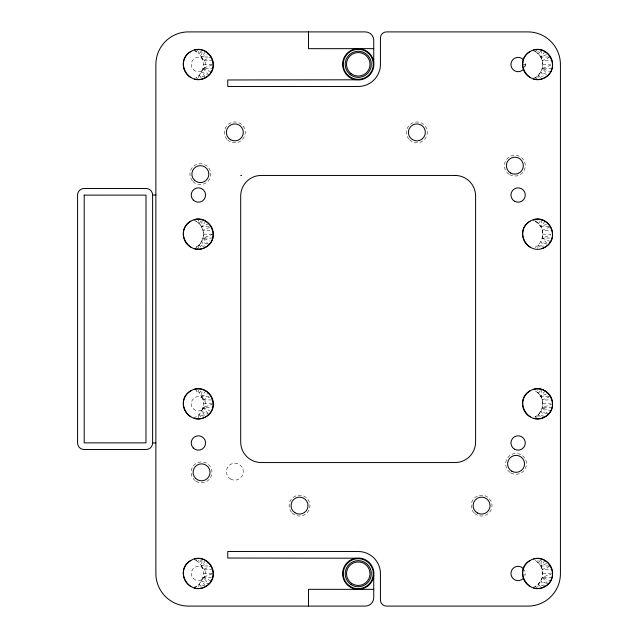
<?xml version="1.0" encoding="UTF-8"?>
<svg xmlns="http://www.w3.org/2000/svg" width="638" height="638" viewBox="0 0 638 638"><rect width="100%" height="100%" fill="white"/><g stroke="black" fill="none" stroke-linecap="round" stroke-linejoin="round"><path stroke-width="0.48" stroke-dasharray="3.19 2.39" d="M197.716 79.032L196.002 77.525C203.036 73.537 205.484 63.967 201.496 57.021L202.174 50.027M193.394 417.906C202.15 415.258 206.066 404.069 201.496 396.318L202.007 391.078M194.407 587.973C201.855 583.579 206.186 573.913 201.496 565.97L202.174 558.976M541.471 50.027L540.801 57.021C545.57 64.972 541.088 74.622 533.703 79.024M541.471 219.679L540.801 226.673C544.86 233.604 542.284 243.198 535.306 247.169L536.446 248.174M541.471 389.332L540.801 396.318C545.434 404.053 541.399 415.274 532.69 417.906M541.303 560.73L540.801 565.97C545.434 573.706 541.399 584.918 532.69 587.55M193.394 220.094C205.261 223.491 206.887 241.467 196.002 247.169L198.29 249.179M198.617 77.772L199.112 75.14L204.958 77.222M198.45 248.302L199.112 244.785L204.12 246.579M198.45 417.954L199.112 414.437L204.12 416.223M198.617 586.721L199.112 584.089L204.12 585.875M537.914 77.772L538.408 75.14L542.587 76.624M537.754 248.302L538.408 244.785L543.424 246.579M537.914 417.077L538.408 414.437L545.091 416.821M537.914 586.721L538.408 584.089L545.091 586.474M205.181 76.735L201.496 72.03L202.996 68.41L212.438 64.845M204.567 415.25L201.496 411.327L202.996 407.706L212.438 404.149M205.181 585.684L201.496 580.979L202.996 577.358L212.438 573.801M212.781 60.642L202.996 60.642L201.496 57.021L205.795 51.526M205.795 221.179L201.496 226.673L211.282 226.673M211.808 399.938L202.996 399.938L201.496 396.318L205.795 390.831M545.091 51.526L540.801 57.021L538.408 53.911L533.703 50.027M212.781 569.59L202.996 569.59L201.496 565.97L205.181 561.265M545.091 221.179L540.801 226.673L538.408 223.563L533.703 219.679M545.091 390.831L540.801 396.318L538.408 393.215L535.306 390.831L536.446 389.826M545.091 560.475L540.801 565.97L538.408 562.86L535.306 560.475L532.69 559.398M201.56 50.809L199.112 53.911L201.496 57.021L211.282 57.021L202.996 60.642M200.946 390.879L199.112 393.215L201.496 396.318L211.282 396.318M540.857 50.809L538.408 53.911L537.914 51.279M201.56 559.757L199.112 562.86L201.496 565.97L211.282 565.97L202.996 569.59M540.25 221.234L538.408 223.563L537.914 220.923M540.25 390.879L538.408 393.215L537.754 389.698M540.857 559.757L538.408 562.86L537.914 560.228M197.716 50.019L196.002 51.526L193.394 50.45M537.013 79.032L535.306 77.525A15.009 15.009 0 0 0 535.306 51.526L537.013 50.019M197.142 389.826L196.002 390.831L199.112 393.215L198.45 389.698M532.69 220.094L535.306 221.179L537.013 219.671M194.407 558.976L196.002 560.475L197.716 558.968M209.623 227.391L202.996 230.294L212.781 230.294M202.996 399.938L209.623 397.043M201.496 57.021L207.254 54.605M546.551 54.605L540.801 57.021L550.586 57.021L542.3 60.642L552.085 60.642M208.897 223.563L201.496 226.673L202.174 219.679L199.112 223.563L198.45 220.046M546.551 224.257L540.801 226.673L550.586 226.673L542.3 230.294L552.085 230.294M201.496 396.318L208.897 393.215M546.551 393.901L540.801 396.318L550.586 396.318L542.3 399.938L551.104 399.938M201.496 565.97L207.254 563.553M546.551 563.553L540.801 565.97L550.586 565.97L542.3 569.59L552.085 569.59M532.69 78.602L535.306 77.525M193.394 587.55L196.002 586.474L197.716 587.981M550.881 65.172L542.3 68.41L546.886 73.641M213.291 234.178L202.996 238.062L208.243 244.043M535.306 221.179A15.009 15.009 0 0 1 542.3 238.062L550.881 234.824M552.596 403.822L542.3 407.706L548.202 414.437M552.596 573.474L542.3 577.358L548.202 584.089M203.506 64.526L212.318 64.526M522.578 64.526L525.297 64.526L525.058 62.668A7.178 7.178 0 0 1 524.34 68.114L525.297 64.526L522.897 62.125M542.81 64.526L550.634 64.526M208.897 75.14L202.996 68.41L211.808 68.41M552.085 68.41L542.3 68.41L549.757 71.663M203.506 234.178L212.318 234.178M542.81 234.178L550.634 234.178M212.781 238.062L202.996 238.062L209.623 240.957M546.886 243.293L542.3 238.062L551.104 238.062M203.506 403.822L212.318 403.822M542.81 403.822L550.634 403.822M208.243 413.687L202.996 407.706L211.808 407.706M552.085 407.706L542.3 407.706L549.757 410.968M203.506 573.474L212.318 573.474M542.81 573.474L550.634 573.474M201.496 580.979L208.897 584.089L202.996 577.358L211.808 577.358M552.085 577.358L542.3 577.358L550.586 580.979M532.69 50.45L535.306 51.526M546.551 74.447L540.801 72.03L543.863 75.954M201.496 72.03L207.254 74.447M546.551 244.099L540.801 241.682L543.863 245.606M207.254 244.099L201.496 241.682L205.181 246.388M546.551 413.743L540.801 411.327L543.863 415.25M201.496 411.327L208.897 414.437M546.551 583.395L540.801 580.979L544.477 585.684M202.996 68.41L211.282 72.03M542.3 238.062L550.586 241.682M202.996 407.706L209.623 410.609M202.996 577.358L211.282 580.979M523.814 574.407L525.058 575.332A7.178 7.178 0 0 0 524.34 569.886M196.002 560.475L199.112 562.86L198.617 560.228M537.013 418.329L535.306 416.821A15.009 15.009 0 0 0 535.306 390.831M537.013 587.981L535.306 586.474A15.009 15.009 0 0 0 535.306 560.475M194.407 50.027L199.112 53.911L198.617 51.279M538.408 75.14L540.857 78.243M538.408 244.785L540.25 247.121M538.408 414.437L540.25 416.766M199.112 75.14L201.56 78.243M538.408 584.089L541.471 587.973M199.112 244.785L200.946 247.121M199.112 414.437L200.946 416.766M199.112 584.089L201.56 587.191M196.002 221.179A15.009 15.009 0 0 1 196.002 247.169M193.322 578.546A7.178 7.178 0 0 0 205.332 575.332A7.178 7.178 0 0 0 196.536 566.544A7.178 7.178 0 0 0 193.322 578.546M193.322 69.598A7.178 7.178 0 0 0 205.332 66.384A7.178 7.178 0 0 0 196.536 57.595A7.178 7.178 0 0 0 193.322 69.598M227.567 139.889A10.439 10.439 0 0 0 244.952 134.921A10.439 10.439 0 0 0 231.961 122.344A10.439 10.439 0 0 0 227.567 139.889M409.492 139.77A10.439 10.439 0 0 0 426.958 135.089A10.439 10.439 0 0 0 414.174 122.305A10.439 10.439 0 0 0 409.492 139.77M192.971 181.527A10.439 10.439 0 0 0 210.436 176.846A10.439 10.439 0 0 0 197.652 164.062A10.439 10.439 0 0 0 192.971 181.527M509.642 174.7A10.439 10.439 0 0 0 525.297 165.665A10.439 10.439 0 0 0 509.642 156.621A10.439 10.439 0 0 0 509.642 174.7M510.839 472.894A10.439 10.439 0 0 0 526.494 463.858A10.439 10.439 0 0 0 510.839 454.814A10.439 10.439 0 0 0 510.839 472.894M474.768 513.526A10.439 10.439 0 0 0 491.834 507.561A10.439 10.439 0 0 0 478.141 495.758A10.439 10.439 0 0 0 474.768 513.526M292.148 513A10.439 10.439 0 0 0 309.621 508.319A10.439 10.439 0 0 0 296.829 495.535A10.439 10.439 0 0 0 292.148 513M196.002 481.18A10.439 10.439 0 0 0 211.983 472.718A10.439 10.439 0 0 0 196.663 463.108A10.439 10.439 0 0 0 196.002 481.18M230.589 479.034A8.485 8.485 0 0 0 243.309 471.681A8.485 8.485 0 0 0 230.589 464.336A8.485 8.485 0 0 0 230.589 479.034M193.322 408.902A7.178 7.178 0 0 0 205.332 405.68A7.178 7.178 0 0 0 196.536 396.892A7.178 7.178 0 0 0 193.322 408.902"/><path stroke-width="0.96" d="M523.447 69.271L523.2 69.598A7.178 7.178 0 0 1 513.048 69.598A7.178 7.178 0 0 1 513.048 59.454A7.178 7.178 0 0 1 523.2 59.454L523.447 59.781M523.447 578.219L523.2 578.546A7.178 7.178 0 0 1 513.048 578.546A7.178 7.178 0 0 1 513.048 568.402A7.178 7.178 0 0 1 523.2 568.402L523.447 568.729M190.786 51.526C173.807 61.096 189.015 87.438 205.795 77.525C222.766 67.955 207.557 41.614 190.786 51.526A15.009 15.009 0 0 0 190.786 77.525M190.786 221.179C173.807 230.749 189.015 257.09 205.795 247.169C222.766 237.599 207.557 211.266 190.786 221.179A15.009 15.009 0 0 0 190.786 247.169M530.082 51.526C513.111 61.096 528.32 87.438 545.091 77.525C562.062 67.955 546.862 41.614 530.082 51.526A15.009 15.009 0 0 0 530.082 77.525M190.786 390.831C173.807 400.401 189.015 426.734 205.795 416.821C222.766 407.251 207.557 380.91 190.786 390.831A15.009 15.009 0 0 0 190.786 416.821M530.082 221.179C513.111 230.749 528.32 257.09 545.091 247.169C562.062 237.599 546.862 211.266 530.082 221.179A15.009 15.009 0 0 0 530.082 247.169M190.786 560.475C173.807 570.045 189.015 596.386 205.795 586.474C222.766 576.904 207.557 550.562 190.786 560.475A15.009 15.009 0 0 0 190.786 586.474M530.082 390.831C513.111 400.401 528.32 426.734 545.091 416.821C562.062 407.251 546.862 380.91 530.082 390.831A15.009 15.009 0 0 0 530.082 416.821M530.082 560.475C513.111 570.045 528.32 596.386 545.091 586.474C562.062 576.904 546.862 550.562 530.082 560.475A15.009 15.009 0 0 0 530.082 586.474M308.497 606.1L308.497 589.329L373.74 589.352M308.497 31.9L308.497 48.671L373.74 48.648M355.924 79.79L227.758 79.965L227.758 86.489L358.261 86.489A22.186 22.186 0 0 0 380.447 64.31L380.447 37.937A6.037 6.037 0 0 1 386.484 31.9L527.801 31.9A32.626 32.626 0 0 1 560.427 64.526L560.427 573.69A32.41 32.41 0 0 1 528.017 606.1L386.484 606.1A6.037 6.037 0 0 1 380.447 600.063L380.447 573.69A22.186 22.186 0 0 0 358.261 551.511L227.758 551.511L227.758 558.035L355.924 558.21M240.701 175.45L241.666 175.45M152.61 195.029L152.61 442.971A6.524 6.524 0 0 1 146.086 449.503L84.096 449.503A6.524 6.524 0 0 1 77.573 442.971L77.573 195.029A6.524 6.524 0 0 1 84.096 188.497L146.086 188.497A6.524 6.524 0 0 1 152.61 195.029L155.871 195.029M152.61 442.971L155.871 442.971M373.74 62.444L373.74 40.274A8.374 8.374 0 0 0 365.367 31.9L188.497 31.9A32.626 32.626 0 0 0 155.871 64.526L155.871 573.474A32.626 32.626 0 0 0 188.497 606.1L365.367 606.1A8.374 8.374 0 0 0 373.74 597.726L373.74 575.556M533.703 219.679A15.009 15.009 0 0 1 552.085 230.294A15.009 15.009 0 0 1 541.471 248.668M194.407 50.027A15.009 15.009 0 0 1 213.291 64.526A15.009 15.009 0 0 1 194.407 79.024M194.407 389.332A15.009 15.009 0 0 1 213.291 403.822A15.009 15.009 0 0 1 194.407 418.321M194.407 558.976A15.009 15.009 0 0 1 213.291 573.474A15.009 15.009 0 0 1 194.407 587.973M533.703 558.976A15.009 15.009 0 0 1 552.596 573.474A15.009 15.009 0 0 1 533.703 587.973M194.407 219.679A15.009 15.009 0 0 1 213.291 234.178A15.009 15.009 0 0 1 194.407 248.668M533.703 50.027A15.009 15.009 0 0 1 552.596 64.526A15.009 15.009 0 0 1 533.703 79.024M533.703 389.332A15.009 15.009 0 0 1 552.596 403.822A15.009 15.009 0 0 1 533.703 418.321M360.59 589.177A15.663 15.663 0 0 0 373.222 578.307L373.876 574.862A15.663 15.663 0 0 0 359.425 558.075A15.663 15.663 0 0 0 342.646 572.525A15.663 15.663 0 0 0 357.089 589.305M357.089 48.695A15.663 15.663 0 0 0 342.646 65.475A15.663 15.663 0 0 0 359.425 79.925A15.663 15.663 0 0 0 373.876 63.138L373.222 59.693A15.663 15.663 0 0 0 360.59 48.823M84.208 195.116L84.192 442.868L145.974 442.884L145.998 195.132L84.208 195.116M455.061 175.45L261.237 175.45A20.536 20.536 0 0 0 240.701 195.986L240.701 442.014A20.536 20.536 0 0 0 261.237 462.55L455.061 462.55A20.536 20.536 0 0 0 475.597 442.014L475.597 195.986A20.536 20.536 0 0 0 455.061 175.45M412.308 139.531A8.485 8.485 0 0 0 425.347 132.768A8.485 8.485 0 0 0 412.969 124.857A8.485 8.485 0 0 0 412.308 139.531M511.812 471.203A8.485 8.485 0 0 0 524.54 463.858A8.485 8.485 0 0 0 511.812 456.513A8.485 8.485 0 0 0 511.812 471.203M230.589 139.73A8.485 8.485 0 0 0 243.309 132.385A8.485 8.485 0 0 0 230.589 125.04A8.485 8.485 0 0 0 230.589 139.73M195.555 478.333A8.485 8.485 0 0 0 209.743 474.536A8.485 8.485 0 0 0 199.351 464.145A8.485 8.485 0 0 0 195.555 478.333M294.963 512.761A8.485 8.485 0 0 0 308.01 505.998A8.485 8.485 0 0 0 295.625 498.087A8.485 8.485 0 0 0 294.963 512.761M477.344 512.96A8.485 8.485 0 0 0 490.064 505.615A8.485 8.485 0 0 0 477.344 498.27A8.485 8.485 0 0 0 477.344 512.96M194.359 180.139A8.485 8.485 0 0 0 208.546 176.343A8.485 8.485 0 0 0 198.155 165.952A8.485 8.485 0 0 0 194.359 180.139M510.615 173.01A8.485 8.485 0 0 0 523.343 165.665A8.485 8.485 0 0 0 510.615 158.32A8.485 8.485 0 0 0 510.615 173.01M193.322 200.101A7.178 7.178 0 0 0 205.332 196.879A7.178 7.178 0 0 0 196.536 188.09A7.178 7.178 0 0 0 193.322 200.101M514.531 201.241A7.178 7.178 0 0 0 525.297 195.029A7.178 7.178 0 0 0 514.531 188.808A7.178 7.178 0 0 0 514.531 201.241M514.531 449.192A7.178 7.178 0 0 0 525.297 442.971A7.178 7.178 0 0 0 514.531 436.759A7.178 7.178 0 0 0 514.531 449.192M193.322 448.051A7.178 7.178 0 0 0 205.332 444.83A7.178 7.178 0 0 0 196.536 436.041A7.178 7.178 0 0 0 193.322 448.051M349.807 586.091A15.009 15.009 0 0 0 373.222 574.814A15.009 15.009 0 0 0 351.745 560.172A15.009 15.009 0 0 0 349.807 586.091M350.908 584.472A13.047 13.047 0 0 0 371.276 574.671A13.047 13.047 0 0 0 352.599 561.934A13.047 13.047 0 0 0 350.908 584.472M351.642 583.395A11.747 11.747 0 0 0 369.968 574.567A11.747 11.747 0 0 0 353.165 563.107A11.747 11.747 0 0 0 351.642 583.395M350.118 74.51A13.047 13.047 0 0 0 371.164 66.256A13.047 13.047 0 0 0 353.492 52.157A13.047 13.047 0 0 0 350.118 74.51M348.898 76.042A15.009 15.009 0 0 0 373.102 66.543A15.009 15.009 0 0 0 352.774 50.338A15.009 15.009 0 0 0 348.898 76.042M350.932 73.49A11.747 11.747 0 0 0 369.873 66.057A11.747 11.747 0 0 0 353.97 53.377A11.747 11.747 0 0 0 350.932 73.49"/></g></svg>
